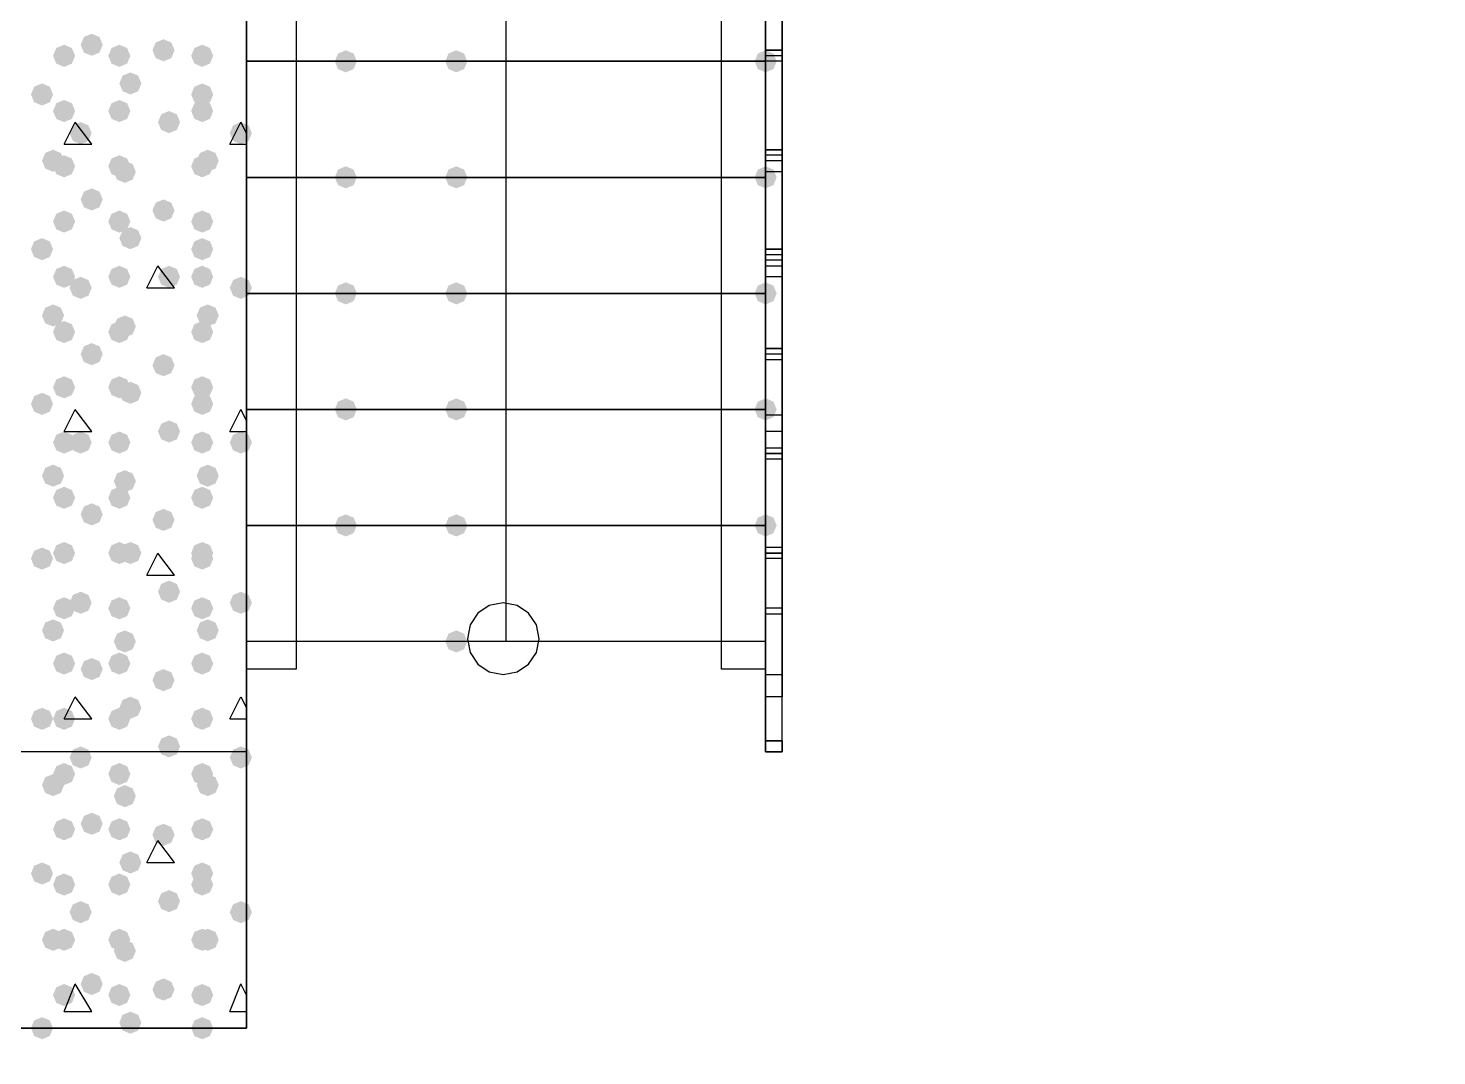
# Model space of a CAD drawing. Header units: millimetres. Extents: x 0 to 420, y 0 to 297.
# Drawn here: x 195.35 to 206.14, y 181.48 to 189.36 of the extents above; entities that cross this region are included whole.
import ezdxf

# ---------------------------------------------------------------- set-up
doc = ezdxf.new("R2010")
doc.units = ezdxf.units.MM
doc.layers.get('0').update_dxf_attribs({"linetype": 'CONTINUOUS'})

msp = doc.modelspace()

# ---------------------------------------------------------------- hatches: boundary and pattern name
at = {"true_color": 0x000008}
for points in [[(195.918667, 189.23), (195.893796, 189.170204), (195.834, 189.145333), (195.774204, 189.170204), (195.749333, 189.23), (195.774204, 189.289796), (195.834, 189.314667), (195.893796, 189.289796)], [(196.469, 189.187667), (196.444129, 189.127871), (196.384333, 189.103), (196.324538, 189.127871), (196.299667, 189.187667), (196.324537, 189.247462), (196.384333, 189.272333), (196.444129, 189.247463)], [(195.707, 189.145333), (195.682129, 189.085537), (195.622333, 189.060667), (195.562537, 189.085537), (195.537667, 189.145333), (195.562537, 189.205129), (195.622333, 189.23), (195.682129, 189.205129)], [(196.130333, 189.145333), (196.105462, 189.085537), (196.045667, 189.060667), (195.985871, 189.085537), (195.961, 189.145333), (195.985871, 189.205129), (196.045667, 189.23), (196.105462, 189.205129)], [(196.765333, 189.145333), (196.740462, 189.085537), (196.680667, 189.060667), (196.620871, 189.085537), (196.596, 189.145333), (196.620871, 189.205129), (196.680667, 189.23), (196.740462, 189.205129)], [(195.537667, 188.849), (195.512796, 188.789204), (195.453, 188.764333), (195.393204, 188.789204), (195.368333, 188.849), (195.393204, 188.908796), (195.453, 188.933667), (195.512796, 188.908796)], [(196.215, 188.933667), (196.190129, 188.873871), (196.130333, 188.849), (196.070538, 188.873871), (196.045667, 188.933667), (196.070537, 188.993462), (196.130333, 189.018333), (196.190129, 188.993463)], [(196.765333, 188.849), (196.740462, 188.789204), (196.680667, 188.764333), (196.620871, 188.789204), (196.596, 188.849), (196.620871, 188.908796), (196.680667, 188.933667), (196.740462, 188.908796)], [(195.707, 188.722), (195.682129, 188.662204), (195.622333, 188.637333), (195.562537, 188.662204), (195.537667, 188.722), (195.562537, 188.781796), (195.622333, 188.806667), (195.682129, 188.781796)], [(196.130333, 188.722), (196.105462, 188.662204), (196.045667, 188.637333), (195.985871, 188.662204), (195.961, 188.722), (195.985871, 188.781796), (196.045667, 188.806667), (196.105462, 188.781796)], [(196.765333, 188.722), (196.740462, 188.662204), (196.680667, 188.637333), (196.620871, 188.662204), (196.596, 188.722), (196.620871, 188.781796), (196.680667, 188.806667), (196.740462, 188.781796)], [(196.511333, 188.637333), (196.486462, 188.577537), (196.426667, 188.552667), (196.366871, 188.577537), (196.342, 188.637333), (196.366871, 188.697129), (196.426667, 188.722), (196.486462, 188.697129)], [(195.834, 188.552667), (195.809129, 188.492871), (195.749333, 188.468), (195.689538, 188.492871), (195.664667, 188.552667), (195.689537, 188.612462), (195.749333, 188.637333), (195.809129, 188.612463)], [(197.061667, 188.552667), (197.036796, 188.492871), (196.977, 188.468), (196.917204, 188.492871), (196.892333, 188.552667), (196.917204, 188.612462), (196.977, 188.637333), (197.036796, 188.612463)], [(195.622333, 188.341), (195.597463, 188.281204), (195.537667, 188.256333), (195.477871, 188.281204), (195.453, 188.341), (195.477871, 188.400796), (195.537667, 188.425667), (195.597462, 188.400796)], [(195.707, 188.298667), (195.682129, 188.238871), (195.622333, 188.214), (195.562537, 188.238871), (195.537667, 188.298667), (195.562537, 188.358462), (195.622333, 188.383333), (195.682129, 188.358463)], [(196.130333, 188.298667), (196.105462, 188.238871), (196.045667, 188.214), (195.985871, 188.238871), (195.961, 188.298667), (195.985871, 188.358462), (196.045667, 188.383333), (196.105462, 188.358463)], [(196.765333, 188.298667), (196.740462, 188.238871), (196.680667, 188.214), (196.620871, 188.238871), (196.596, 188.298667), (196.620871, 188.358462), (196.680667, 188.383333), (196.740462, 188.358463)], [(196.807667, 188.341), (196.782796, 188.281204), (196.723, 188.256333), (196.663204, 188.281204), (196.638333, 188.341), (196.663204, 188.400796), (196.723, 188.425667), (196.782796, 188.400796)], [(196.172667, 188.256333), (196.147796, 188.196537), (196.088, 188.171667), (196.028204, 188.196537), (196.003333, 188.256333), (196.028204, 188.316129), (196.088, 188.341), (196.147796, 188.316129)], [(195.918667, 188.044667), (195.893796, 187.984871), (195.834, 187.96), (195.774204, 187.984871), (195.749333, 188.044667), (195.774204, 188.104462), (195.834, 188.129333), (195.893796, 188.104463)], [(195.707, 187.875333), (195.682129, 187.815537), (195.622333, 187.790667), (195.562537, 187.815537), (195.537667, 187.875333), (195.562537, 187.935129), (195.622333, 187.96), (195.682129, 187.935129)], [(196.130333, 187.875333), (196.105462, 187.815537), (196.045667, 187.790667), (195.985871, 187.815537), (195.961, 187.875333), (195.985871, 187.935129), (196.045667, 187.96), (196.105462, 187.935129)], [(196.469, 187.96), (196.444129, 187.900204), (196.384333, 187.875333), (196.324538, 187.900204), (196.299667, 187.96), (196.324537, 188.019796), (196.384333, 188.044667), (196.444129, 188.019796)], [(196.765333, 187.875333), (196.740462, 187.815537), (196.680667, 187.790667), (196.620871, 187.815537), (196.596, 187.875333), (196.620871, 187.935129), (196.680667, 187.96), (196.740462, 187.935129)], [(196.215, 187.748333), (196.190129, 187.688538), (196.130333, 187.663667), (196.070538, 187.688538), (196.045667, 187.748333), (196.070537, 187.808129), (196.130333, 187.833), (196.190129, 187.808129)], [(195.537667, 187.663667), (195.512796, 187.603871), (195.453, 187.579), (195.393204, 187.603871), (195.368333, 187.663667), (195.393204, 187.723462), (195.453, 187.748333), (195.512796, 187.723463)], [(196.765333, 187.663667), (196.740462, 187.603871), (196.680667, 187.579), (196.620871, 187.603871), (196.596, 187.663667), (196.620871, 187.723462), (196.680667, 187.748333), (196.740462, 187.723463)], [(195.707, 187.452), (195.682129, 187.392204), (195.622333, 187.367333), (195.562537, 187.392204), (195.537667, 187.452), (195.562537, 187.511796), (195.622333, 187.536667), (195.682129, 187.511796)], [(196.130333, 187.452), (196.105462, 187.392204), (196.045667, 187.367333), (195.985871, 187.392204), (195.961, 187.452), (195.985871, 187.511796), (196.045667, 187.536667), (196.105462, 187.511796)], [(196.511333, 187.452), (196.486462, 187.392204), (196.426667, 187.367333), (196.366871, 187.392204), (196.342, 187.452), (196.366871, 187.511796), (196.426667, 187.536667), (196.486462, 187.511796)], [(196.765333, 187.452), (196.740462, 187.392204), (196.680667, 187.367333), (196.620871, 187.392204), (196.596, 187.452), (196.620871, 187.511796), (196.680667, 187.536667), (196.740462, 187.511796)], [(195.834, 187.367333), (195.809129, 187.307537), (195.749333, 187.282667), (195.689538, 187.307537), (195.664667, 187.367333), (195.689537, 187.427129), (195.749333, 187.452), (195.809129, 187.427129)], [(197.061667, 187.367333), (197.036796, 187.307537), (196.977, 187.282667), (196.917204, 187.307537), (196.892333, 187.367333), (196.917204, 187.427129), (196.977, 187.452), (197.036796, 187.427129)], [(195.622333, 187.155667), (195.597463, 187.095871), (195.537667, 187.071), (195.477871, 187.095871), (195.453, 187.155667), (195.477871, 187.215462), (195.537667, 187.240333), (195.597462, 187.215463)], [(196.807667, 187.155667), (196.782796, 187.095871), (196.723, 187.071), (196.663204, 187.095871), (196.638333, 187.155667), (196.663204, 187.215462), (196.723, 187.240333), (196.782796, 187.215463)], [(195.707, 187.028667), (195.682129, 186.968871), (195.622333, 186.944), (195.562537, 186.968871), (195.537667, 187.028667), (195.562537, 187.088462), (195.622333, 187.113333), (195.682129, 187.088463)], [(196.130333, 187.028667), (196.105462, 186.968871), (196.045667, 186.944), (195.985871, 186.968871), (195.961, 187.028667), (195.985871, 187.088462), (196.045667, 187.113333), (196.105462, 187.088463)], [(196.172667, 187.071), (196.147796, 187.011204), (196.088, 186.986333), (196.028204, 187.011204), (196.003333, 187.071), (196.028204, 187.130796), (196.088, 187.155667), (196.147796, 187.130796)], [(196.765333, 187.028667), (196.740462, 186.968871), (196.680667, 186.944), (196.620871, 186.968871), (196.596, 187.028667), (196.620871, 187.088462), (196.680667, 187.113333), (196.740462, 187.088463)], [(195.918667, 186.859333), (195.893796, 186.799537), (195.834, 186.774667), (195.774204, 186.799537), (195.749333, 186.859333), (195.774204, 186.919129), (195.834, 186.944), (195.893796, 186.919129)], [(196.469, 186.774667), (196.444129, 186.714871), (196.384333, 186.69), (196.324538, 186.714871), (196.299667, 186.774667), (196.324537, 186.834462), (196.384333, 186.859333), (196.444129, 186.834463)], [(195.707, 186.605333), (195.682129, 186.545537), (195.622333, 186.520667), (195.562537, 186.545537), (195.537667, 186.605333), (195.562537, 186.665129), (195.622333, 186.69), (195.682129, 186.665129)], [(196.130333, 186.605333), (196.105462, 186.545537), (196.045667, 186.520667), (195.985871, 186.545537), (195.961, 186.605333), (195.985871, 186.665129), (196.045667, 186.69), (196.105462, 186.665129)], [(196.215, 186.563), (196.190129, 186.503204), (196.130333, 186.478333), (196.070538, 186.503204), (196.045667, 186.563), (196.070537, 186.622796), (196.130333, 186.647667), (196.190129, 186.622796)], [(196.765333, 186.605333), (196.740462, 186.545537), (196.680667, 186.520667), (196.620871, 186.545537), (196.596, 186.605333), (196.620871, 186.665129), (196.680667, 186.69), (196.740462, 186.665129)], [(195.537667, 186.478333), (195.512796, 186.418537), (195.453, 186.393667), (195.393204, 186.418537), (195.368333, 186.478333), (195.393204, 186.538129), (195.453, 186.563), (195.512796, 186.538129)], [(196.765333, 186.478333), (196.740462, 186.418537), (196.680667, 186.393667), (196.620871, 186.418537), (196.596, 186.478333), (196.620871, 186.538129), (196.680667, 186.563), (196.740462, 186.538129)], [(196.511333, 186.266667), (196.486462, 186.206871), (196.426667, 186.182), (196.366871, 186.206871), (196.342, 186.266667), (196.366871, 186.326462), (196.426667, 186.351333), (196.486462, 186.326463)], [(195.707, 186.182), (195.682129, 186.122204), (195.622333, 186.097333), (195.562537, 186.122204), (195.537667, 186.182), (195.562537, 186.241796), (195.622333, 186.266667), (195.682129, 186.241796)], [(195.834, 186.182), (195.809129, 186.122204), (195.749333, 186.097333), (195.689538, 186.122204), (195.664667, 186.182), (195.689537, 186.241796), (195.749333, 186.266667), (195.809129, 186.241796)], [(196.130333, 186.182), (196.105462, 186.122204), (196.045667, 186.097333), (195.985871, 186.122204), (195.961, 186.182), (195.985871, 186.241796), (196.045667, 186.266667), (196.105462, 186.241796)], [(196.765333, 186.182), (196.740462, 186.122204), (196.680667, 186.097333), (196.620871, 186.122204), (196.596, 186.182), (196.620871, 186.241796), (196.680667, 186.266667), (196.740462, 186.241796)], [(197.061667, 186.182), (197.036796, 186.122204), (196.977, 186.097333), (196.917204, 186.122204), (196.892333, 186.182), (196.917204, 186.241796), (196.977, 186.266667), (197.036796, 186.241796)], [(195.622333, 185.928), (195.597463, 185.868204), (195.537667, 185.843333), (195.477871, 185.868204), (195.453, 185.928), (195.477871, 185.987796), (195.537667, 186.012667), (195.597462, 185.987796)], [(196.807667, 185.928), (196.782796, 185.868204), (196.723, 185.843333), (196.663204, 185.868204), (196.638333, 185.928), (196.663204, 185.987796), (196.723, 186.012667), (196.782796, 185.987796)], [(196.172667, 185.885667), (196.147796, 185.825871), (196.088, 185.801), (196.028204, 185.825871), (196.003333, 185.885667), (196.028204, 185.945462), (196.088, 185.970333), (196.147796, 185.945463)], [(195.707, 185.758667), (195.682129, 185.698871), (195.622333, 185.674), (195.562537, 185.698871), (195.537667, 185.758667), (195.562537, 185.818462), (195.622333, 185.843333), (195.682129, 185.818463)], [(196.130333, 185.758667), (196.105462, 185.698871), (196.045667, 185.674), (195.985871, 185.698871), (195.961, 185.758667), (195.985871, 185.818462), (196.045667, 185.843333), (196.105462, 185.818463)], [(196.765333, 185.758667), (196.740462, 185.698871), (196.680667, 185.674), (196.620871, 185.698871), (196.596, 185.758667), (196.620871, 185.818462), (196.680667, 185.843333), (196.740462, 185.818463)], [(195.918667, 185.631667), (195.893796, 185.571871), (195.834, 185.547), (195.774204, 185.571871), (195.749333, 185.631667), (195.774204, 185.691462), (195.834, 185.716333), (195.893796, 185.691463)], [(196.469, 185.589333), (196.444129, 185.529538), (196.384333, 185.504667), (196.324538, 185.529538), (196.299667, 185.589333), (196.324537, 185.649129), (196.384333, 185.674), (196.444129, 185.649129)], [(195.537667, 185.293), (195.512796, 185.233204), (195.453, 185.208333), (195.393204, 185.233204), (195.368333, 185.293), (195.393204, 185.352796), (195.453, 185.377667), (195.512796, 185.352796)], [(195.707, 185.335333), (195.682129, 185.275537), (195.622333, 185.250667), (195.562537, 185.275537), (195.537667, 185.335333), (195.562537, 185.395129), (195.622333, 185.42), (195.682129, 185.395129)], [(196.130333, 185.335333), (196.105462, 185.275537), (196.045667, 185.250667), (195.985871, 185.275537), (195.961, 185.335333), (195.985871, 185.395129), (196.045667, 185.42), (196.105462, 185.395129)], [(196.215, 185.335333), (196.190129, 185.275537), (196.130333, 185.250667), (196.070538, 185.275537), (196.045667, 185.335333), (196.070537, 185.395129), (196.130333, 185.42), (196.190129, 185.395129)], [(196.765333, 185.335333), (196.740462, 185.275537), (196.680667, 185.250667), (196.620871, 185.275537), (196.596, 185.335333), (196.620871, 185.395129), (196.680667, 185.42), (196.740462, 185.395129)], [(196.765333, 185.293), (196.740462, 185.233204), (196.680667, 185.208333), (196.620871, 185.233204), (196.596, 185.293), (196.620871, 185.352796), (196.680667, 185.377667), (196.740462, 185.352796)], [(195.834, 184.954333), (195.809129, 184.894537), (195.749333, 184.869667), (195.689538, 184.894537), (195.664667, 184.954333), (195.689537, 185.014129), (195.749333, 185.039), (195.809129, 185.014129)], [(196.511333, 185.039), (196.486462, 184.979204), (196.426667, 184.954333), (196.366871, 184.979204), (196.342, 185.039), (196.366871, 185.098796), (196.426667, 185.123667), (196.486462, 185.098796)], [(197.061667, 184.954333), (197.036796, 184.894537), (196.977, 184.869667), (196.917204, 184.894537), (196.892333, 184.954333), (196.917204, 185.014129), (196.977, 185.039), (197.036796, 185.014129)], [(195.707, 184.912), (195.682129, 184.852204), (195.622333, 184.827333), (195.562537, 184.852204), (195.537667, 184.912), (195.562537, 184.971796), (195.622333, 184.996667), (195.682129, 184.971796)], [(196.130333, 184.912), (196.105462, 184.852204), (196.045667, 184.827333), (195.985871, 184.852204), (195.961, 184.912), (195.985871, 184.971796), (196.045667, 184.996667), (196.105462, 184.971796)], [(196.765333, 184.912), (196.740462, 184.852204), (196.680667, 184.827333), (196.620871, 184.852204), (196.596, 184.912), (196.620871, 184.971796), (196.680667, 184.996667), (196.740462, 184.971796)], [(195.622333, 184.742667), (195.597463, 184.682871), (195.537667, 184.658), (195.477871, 184.682871), (195.453, 184.742667), (195.477871, 184.802462), (195.537667, 184.827333), (195.597462, 184.802463)], [(196.807667, 184.742667), (196.782796, 184.682871), (196.723, 184.658), (196.663204, 184.682871), (196.638333, 184.742667), (196.663204, 184.802462), (196.723, 184.827333), (196.782796, 184.802463)], [(196.172667, 184.658), (196.147796, 184.598204), (196.088, 184.573333), (196.028204, 184.598204), (196.003333, 184.658), (196.028204, 184.717796), (196.088, 184.742667), (196.147796, 184.717796)], [(195.707, 184.488667), (195.682129, 184.428871), (195.622333, 184.404), (195.562537, 184.428871), (195.537667, 184.488667), (195.562537, 184.548462), (195.622333, 184.573333), (195.682129, 184.548463)], [(195.918667, 184.446333), (195.893796, 184.386537), (195.834, 184.361667), (195.774204, 184.386537), (195.749333, 184.446333), (195.774204, 184.506129), (195.834, 184.531), (195.893796, 184.506129)], [(196.130333, 184.488667), (196.105462, 184.428871), (196.045667, 184.404), (195.985871, 184.428871), (195.961, 184.488667), (195.985871, 184.548462), (196.045667, 184.573333), (196.105462, 184.548463)], [(196.765333, 184.488667), (196.740462, 184.428871), (196.680667, 184.404), (196.620871, 184.428871), (196.596, 184.488667), (196.620871, 184.548462), (196.680667, 184.573333), (196.740462, 184.548463)], [(196.469, 184.361667), (196.444129, 184.301871), (196.384333, 184.277), (196.324538, 184.301871), (196.299667, 184.361667), (196.324537, 184.421462), (196.384333, 184.446333), (196.444129, 184.421463)], [(196.215, 184.15), (196.190129, 184.090204), (196.130333, 184.065333), (196.070538, 184.090204), (196.045667, 184.15), (196.070537, 184.209796), (196.130333, 184.234667), (196.190129, 184.209796)], [(195.537667, 184.065333), (195.512796, 184.005537), (195.453, 183.980667), (195.393204, 184.005537), (195.368333, 184.065333), (195.393204, 184.125129), (195.453, 184.15), (195.512796, 184.125129)], [(195.707, 184.065333), (195.682129, 184.005537), (195.622333, 183.980667), (195.562537, 184.005537), (195.537667, 184.065333), (195.562537, 184.125129), (195.622333, 184.15), (195.682129, 184.125129)], [(196.130333, 184.065333), (196.105462, 184.005537), (196.045667, 183.980667), (195.985871, 184.005537), (195.961, 184.065333), (195.985871, 184.125129), (196.045667, 184.15), (196.105462, 184.125129)], [(196.765333, 184.065333), (196.740462, 184.005537), (196.680667, 183.980667), (196.620871, 184.005537), (196.596, 184.065333), (196.620871, 184.125129), (196.680667, 184.15), (196.740462, 184.125129)], [(196.765333, 184.065333), (196.740462, 184.005537), (196.680667, 183.980667), (196.620871, 184.005537), (196.596, 184.065333), (196.620871, 184.125129), (196.680667, 184.15), (196.740462, 184.125129)], [(196.511333, 183.853667), (196.486462, 183.793871), (196.426667, 183.769), (196.366871, 183.793871), (196.342, 183.853667), (196.366871, 183.913462), (196.426667, 183.938333), (196.486462, 183.913463)]]:
    msp.add_hatch(color=0, dxfattribs=at).paths.add_polyline_path(points, flags=0)
at = {"true_color": 0x0000fe}
for points in [[(197.866, 189.103), (197.841129, 189.043204), (197.781333, 189.018333), (197.721538, 189.043204), (197.696667, 189.103), (197.721537, 189.162796), (197.781333, 189.187667), (197.841129, 189.162796)], [(198.712667, 189.103), (198.687796, 189.043204), (198.628, 189.018333), (198.568204, 189.043204), (198.543333, 189.103), (198.568204, 189.162796), (198.628, 189.187667), (198.687796, 189.162796)], [(201.083333, 189.103), (201.058462, 189.043204), (200.998667, 189.018333), (200.938871, 189.043204), (200.914, 189.103), (200.938871, 189.162796), (200.998667, 189.187667), (201.058462, 189.162796)], [(201.083333, 189.103), (201.058462, 189.043204), (200.998667, 189.018333), (200.938871, 189.043204), (200.914, 189.103), (200.938871, 189.162796), (200.998667, 189.187667), (201.058462, 189.162796)], [(197.866, 188.214), (197.841129, 188.154204), (197.781333, 188.129333), (197.721538, 188.154204), (197.696667, 188.214), (197.721537, 188.273796), (197.781333, 188.298667), (197.841129, 188.273796)], [(198.712667, 188.214), (198.687796, 188.154204), (198.628, 188.129333), (198.568204, 188.154204), (198.543333, 188.214), (198.568204, 188.273796), (198.628, 188.298667), (198.687796, 188.273796)], [(201.083333, 188.214), (201.058462, 188.154204), (200.998667, 188.129333), (200.938871, 188.154204), (200.914, 188.214), (200.938871, 188.273796), (200.998667, 188.298667), (201.058462, 188.273796)], [(201.083333, 188.214), (201.058462, 188.154204), (200.998667, 188.129333), (200.938871, 188.154204), (200.914, 188.214), (200.938871, 188.273796), (200.998667, 188.298667), (201.058462, 188.273796)], [(197.866, 187.325), (197.841129, 187.265204), (197.781333, 187.240333), (197.721538, 187.265204), (197.696667, 187.325), (197.721537, 187.384796), (197.781333, 187.409667), (197.841129, 187.384796)], [(198.712667, 187.325), (198.687796, 187.265204), (198.628, 187.240333), (198.568204, 187.265204), (198.543333, 187.325), (198.568204, 187.384796), (198.628, 187.409667), (198.687796, 187.384796)], [(201.083333, 187.325), (201.058462, 187.265204), (200.998667, 187.240333), (200.938871, 187.265204), (200.914, 187.325), (200.938871, 187.384796), (200.998667, 187.409667), (201.058462, 187.384796)], [(201.083333, 187.325), (201.058462, 187.265204), (200.998667, 187.240333), (200.938871, 187.265204), (200.914, 187.325), (200.938871, 187.384796), (200.998667, 187.409667), (201.058462, 187.384796)], [(197.866, 186.436), (197.841129, 186.376204), (197.781333, 186.351333), (197.721538, 186.376204), (197.696667, 186.436), (197.721537, 186.495796), (197.781333, 186.520667), (197.841129, 186.495796)], [(198.712667, 186.436), (198.687796, 186.376204), (198.628, 186.351333), (198.568204, 186.376204), (198.543333, 186.436), (198.568204, 186.495796), (198.628, 186.520667), (198.687796, 186.495796)], [(201.083333, 186.436), (201.058462, 186.376204), (200.998667, 186.351333), (200.938871, 186.376204), (200.914, 186.436), (200.938871, 186.495796), (200.998667, 186.520667), (201.058462, 186.495796)], [(201.083333, 186.436), (201.058462, 186.376204), (200.998667, 186.351333), (200.938871, 186.376204), (200.914, 186.436), (200.938871, 186.495796), (200.998667, 186.520667), (201.058462, 186.495796)], [(197.866, 185.547), (197.841129, 185.487204), (197.781333, 185.462333), (197.721538, 185.487204), (197.696667, 185.547), (197.721537, 185.606796), (197.781333, 185.631667), (197.841129, 185.606796)], [(198.712667, 185.547), (198.687796, 185.487204), (198.628, 185.462333), (198.568204, 185.487204), (198.543333, 185.547), (198.568204, 185.606796), (198.628, 185.631667), (198.687796, 185.606796)], [(201.083333, 185.547), (201.058462, 185.487204), (200.998667, 185.462333), (200.938871, 185.487204), (200.914, 185.547), (200.938871, 185.606796), (200.998667, 185.631667), (201.058462, 185.606796)], [(201.083333, 185.547), (201.058462, 185.487204), (200.998667, 185.462333), (200.938871, 185.487204), (200.914, 185.547), (200.938871, 185.606796), (200.998667, 185.631667), (201.058462, 185.606796)], [(198.712667, 184.658), (198.687796, 184.598204), (198.628, 184.573333), (198.568204, 184.598204), (198.543333, 184.658), (198.568204, 184.717796), (198.628, 184.742667), (198.687796, 184.717796)]]:
    msp.add_hatch(color=0, dxfattribs=at).paths.add_polyline_path(points, flags=0)
at = {"true_color": 0x000007}
for points in [[(195.834, 183.769), (195.809129, 183.709204), (195.749333, 183.684333), (195.689538, 183.709204), (195.664667, 183.769), (195.689537, 183.828796), (195.749333, 183.853667), (195.809129, 183.828796)], [(197.061667, 183.769), (197.036796, 183.709204), (196.977, 183.684333), (196.917204, 183.709204), (196.892333, 183.769), (196.917204, 183.828796), (196.977, 183.853667), (197.036796, 183.828796)], [(195.622333, 183.557333), (195.597463, 183.497537), (195.537667, 183.472667), (195.477871, 183.497537), (195.453, 183.557333), (195.477871, 183.617129), (195.537667, 183.642), (195.597462, 183.617129)], [(195.707, 183.642), (195.682129, 183.582204), (195.622333, 183.557333), (195.562537, 183.582204), (195.537667, 183.642), (195.562537, 183.701796), (195.622333, 183.726667), (195.682129, 183.701796)], [(196.130333, 183.642), (196.105462, 183.582204), (196.045667, 183.557333), (195.985871, 183.582204), (195.961, 183.642), (195.985871, 183.701796), (196.045667, 183.726667), (196.105462, 183.701796)], [(196.765333, 183.642), (196.740462, 183.582204), (196.680667, 183.557333), (196.620871, 183.582204), (196.596, 183.642), (196.620871, 183.701796), (196.680667, 183.726667), (196.740462, 183.701796)], [(196.807667, 183.557333), (196.782796, 183.497537), (196.723, 183.472667), (196.663204, 183.497537), (196.638333, 183.557333), (196.663204, 183.617129), (196.723, 183.642), (196.782796, 183.617129)], [(196.172667, 183.472667), (196.147796, 183.412871), (196.088, 183.388), (196.028204, 183.412871), (196.003333, 183.472667), (196.028204, 183.532462), (196.088, 183.557333), (196.147796, 183.532463)], [(195.707, 183.218667), (195.682129, 183.158871), (195.622333, 183.134), (195.562537, 183.158871), (195.537667, 183.218667), (195.562537, 183.278462), (195.622333, 183.303333), (195.682129, 183.278463)], [(195.918667, 183.261), (195.893796, 183.201204), (195.834, 183.176333), (195.774204, 183.201204), (195.749333, 183.261), (195.774204, 183.320796), (195.834, 183.345667), (195.893796, 183.320796)], [(196.130333, 183.218667), (196.105462, 183.158871), (196.045667, 183.134), (195.985871, 183.158871), (195.961, 183.218667), (195.985871, 183.278462), (196.045667, 183.303333), (196.105462, 183.278463)], [(196.765333, 183.218667), (196.740462, 183.158871), (196.680667, 183.134), (196.620871, 183.158871), (196.596, 183.218667), (196.620871, 183.278462), (196.680667, 183.303333), (196.740462, 183.278463)], [(196.469, 183.176333), (196.444129, 183.116537), (196.384333, 183.091667), (196.324538, 183.116537), (196.299667, 183.176333), (196.324537, 183.236129), (196.384333, 183.261), (196.444129, 183.236129)], [(196.215, 182.964667), (196.190129, 182.904871), (196.130333, 182.88), (196.070538, 182.904871), (196.045667, 182.964667), (196.070537, 183.024462), (196.130333, 183.049333), (196.190129, 183.024463)], [(195.537667, 182.88), (195.512796, 182.820204), (195.453, 182.795333), (195.393204, 182.820204), (195.368333, 182.88), (195.393204, 182.939796), (195.453, 182.964667), (195.512796, 182.939796)], [(195.707, 182.795333), (195.682129, 182.735537), (195.622333, 182.710667), (195.562537, 182.735537), (195.537667, 182.795333), (195.562537, 182.855129), (195.622333, 182.88), (195.682129, 182.855129)], [(196.130333, 182.795333), (196.105462, 182.735537), (196.045667, 182.710667), (195.985871, 182.735537), (195.961, 182.795333), (195.985871, 182.855129), (196.045667, 182.88), (196.105462, 182.855129)], [(196.765333, 182.88), (196.740462, 182.820204), (196.680667, 182.795333), (196.620871, 182.820204), (196.596, 182.88), (196.620871, 182.939796), (196.680667, 182.964667), (196.740462, 182.939796)], [(196.765333, 182.795333), (196.740462, 182.735537), (196.680667, 182.710667), (196.620871, 182.735537), (196.596, 182.795333), (196.620871, 182.855129), (196.680667, 182.88), (196.740462, 182.855129)], [(195.834, 182.583667), (195.809129, 182.523871), (195.749333, 182.499), (195.689538, 182.523871), (195.664667, 182.583667), (195.689537, 182.643462), (195.749333, 182.668333), (195.809129, 182.643463)], [(196.511333, 182.668333), (196.486462, 182.608537), (196.426667, 182.583667), (196.366871, 182.608537), (196.342, 182.668333), (196.366871, 182.728129), (196.426667, 182.753), (196.486462, 182.728129)], [(197.061667, 182.583667), (197.036796, 182.523871), (196.977, 182.499), (196.917204, 182.523871), (196.892333, 182.583667), (196.917204, 182.643462), (196.977, 182.668333), (197.036796, 182.643463)], [(195.622333, 182.372), (195.597463, 182.312204), (195.537667, 182.287333), (195.477871, 182.312204), (195.453, 182.372), (195.477871, 182.431796), (195.537667, 182.456667), (195.597462, 182.431796)], [(195.707, 182.372), (195.682129, 182.312204), (195.622333, 182.287333), (195.562537, 182.312204), (195.537667, 182.372), (195.562537, 182.431796), (195.622333, 182.456667), (195.682129, 182.431796)], [(196.130333, 182.372), (196.105462, 182.312204), (196.045667, 182.287333), (195.985871, 182.312204), (195.961, 182.372), (195.985871, 182.431796), (196.045667, 182.456667), (196.105462, 182.431796)], [(196.765333, 182.372), (196.740462, 182.312204), (196.680667, 182.287333), (196.620871, 182.312204), (196.596, 182.372), (196.620871, 182.431796), (196.680667, 182.456667), (196.740462, 182.431796)], [(196.807667, 182.372), (196.782796, 182.312204), (196.723, 182.287333), (196.663204, 182.312204), (196.638333, 182.372), (196.663204, 182.431796), (196.723, 182.456667), (196.782796, 182.431796)], [(196.172667, 182.287333), (196.147796, 182.227537), (196.088, 182.202667), (196.028204, 182.227537), (196.003333, 182.287333), (196.028204, 182.347129), (196.088, 182.372), (196.147796, 182.347129)], [(195.918667, 182.033333), (195.893796, 181.973537), (195.834, 181.948667), (195.774204, 181.973537), (195.749333, 182.033333), (195.774204, 182.093129), (195.834, 182.118), (195.893796, 182.093129)], [(195.707, 181.948667), (195.682129, 181.888871), (195.622333, 181.864), (195.562537, 181.888871), (195.537667, 181.948667), (195.562537, 182.008462), (195.622333, 182.033333), (195.682129, 182.008463)], [(196.130333, 181.948667), (196.105462, 181.888871), (196.045667, 181.864), (195.985871, 181.888871), (195.961, 181.948667), (195.985871, 182.008462), (196.045667, 182.033333), (196.105462, 182.008463)], [(196.469, 181.991), (196.444129, 181.931204), (196.384333, 181.906333), (196.324538, 181.931204), (196.299667, 181.991), (196.324537, 182.050796), (196.384333, 182.075667), (196.444129, 182.050796)], [(196.765333, 181.948667), (196.740462, 181.888871), (196.680667, 181.864), (196.620871, 181.888871), (196.596, 181.948667), (196.620871, 182.008462), (196.680667, 182.033333), (196.740462, 182.008463)], [(196.215, 181.737), (196.190129, 181.677204), (196.130333, 181.652333), (196.070538, 181.677204), (196.045667, 181.737), (196.070537, 181.796796), (196.130333, 181.821667), (196.190129, 181.796796)], [(195.537667, 181.694667), (195.512796, 181.634871), (195.453, 181.61), (195.393204, 181.634871), (195.368333, 181.694667), (195.393204, 181.754462), (195.453, 181.779333), (195.512796, 181.754463)], [(196.765333, 181.694667), (196.740462, 181.634871), (196.680667, 181.61), (196.620871, 181.634871), (196.596, 181.694667), (196.620871, 181.754462), (196.680667, 181.779333), (196.740462, 181.754463)]]:
    msp.add_hatch(color=0, dxfattribs=at).paths.add_polyline_path(points, flags=0)

# ---------------------------------------------------------------- linework, layer by layer
at = {"color": 0, "true_color": 0x0000fd}
msp.add_lwpolyline([(34.586333, 162.602333), (378.544667, 162.602333), (378.544667, 181.694667), (216.111667, 181.694667), (216.111667, 202.861333), (197.019333, 202.861333), (197.019333, 181.694667), (34.586333, 181.694667)], close=True, dxfattribs=at)
at = {"color": 0, "true_color": 0x000007}
for points in [[(197.019333, 183.811333), (197.019333, 202.861333)], [(199.009, 184.658), (199.009, 185.547), (199.009, 193.505667), (199.009, 194.394667), (199.898, 193.505667)], [(200.998667, 193.548), (200.998667, 183.811333), (201.125667, 183.811333), (201.125667, 193.548)], [(200.998667, 188.425667), (200.998667, 190.838667), (200.998667, 190.923333), (201.125667, 190.923333), (201.125667, 190.838667), (200.998667, 190.838667)], [(201.125667, 190.838667), (201.125667, 188.425667), (201.125667, 188.256333), (200.998667, 188.256333), (200.998667, 188.425667), (201.125667, 188.425667)], [(200.998667, 187.536667), (200.998667, 190.711667), (201.125667, 190.711667), (201.125667, 187.536667)], [(200.998667, 189.103), (200.998667, 189.992)], [(200.998667, 187.536667), (200.998667, 189.949667), (201.125667, 189.949667), (201.125667, 187.536667)], [(200.998667, 187.536667), (200.998667, 189.187667)], [(201.125667, 187.536667), (201.125667, 189.187667), (200.998667, 189.187667)], [(200.998667, 189.187667), (201.125667, 189.187667)], [(201.125667, 189.145333), (200.998667, 189.145333)], [(200.998667, 188.214), (200.998667, 189.103)], [(201.125667, 189.103), (200.998667, 189.103)], [(200.998667, 187.536667), (200.998667, 188.425667)], [(201.125667, 187.536667), (201.125667, 188.425667), (200.998667, 188.425667)], [(200.998667, 188.425667), (201.125667, 188.425667)], [(201.125667, 188.383333), (200.998667, 188.383333)], [(201.125667, 188.341), (200.998667, 188.341)], [(200.998667, 187.325), (200.998667, 188.214)], [(200.998667, 187.536667), (200.998667, 187.663667)], [(201.125667, 187.536667), (201.125667, 187.663667), (200.998667, 187.663667)], [(200.998667, 187.663667), (201.125667, 187.663667)], [(201.125667, 187.621333), (200.998667, 187.621333)], [(201.125667, 187.579), (200.998667, 187.579)], [(200.998667, 184.404), (200.998667, 187.452), (200.998667, 183.896), (201.125667, 183.896), (201.125667, 187.452), (200.998667, 187.452), (200.998667, 183.896), (201.125667, 183.896), (201.125667, 187.452), (200.998667, 187.452), (200.998667, 183.896), (201.125667, 183.896), (201.125667, 187.452), (200.998667, 187.452), (200.998667, 187.536667), (201.125667, 187.536667), (201.125667, 187.452), (200.998667, 187.452)], [(201.125667, 187.452), (201.125667, 186.393667), (201.125667, 186.266667), (200.998667, 186.266667), (200.998667, 186.393667), (201.125667, 186.393667)], [(200.998667, 186.393667), (200.998667, 187.452)], [(201.125667, 187.452), (201.125667, 184.404), (201.125667, 184.234667), (200.998667, 184.234667), (200.998667, 184.404), (201.125667, 184.404)], [(200.998667, 186.436), (200.998667, 187.325)], [(200.998667, 186.901667), (200.998667, 183.896), (201.125667, 183.896), (201.125667, 186.139667), (200.998667, 186.139667)], [(200.998667, 183.896), (201.125667, 183.896), (201.125667, 186.901667), (200.998667, 186.901667)], [(200.998667, 186.901667), (201.125667, 186.901667)], [(201.125667, 186.859333), (200.998667, 186.859333)], [(201.125667, 186.817), (200.998667, 186.817)], [(200.998667, 185.547), (200.998667, 186.436)], [(200.998667, 186.139667), (200.998667, 183.896), (201.125667, 183.896), (201.125667, 185.377667), (200.998667, 185.377667)], [(201.125667, 186.097333), (200.998667, 186.097333)], [(200.998667, 186.097333), (201.125667, 186.097333)], [(201.125667, 186.055), (200.998667, 186.055)], [(200.998667, 184.658), (200.998667, 185.547)], [(200.998667, 183.896), (200.998667, 185.377667)], [(201.125667, 185.335333), (200.998667, 185.335333)], [(200.998667, 185.335333), (201.125667, 185.335333)], [(201.125667, 185.293), (200.998667, 185.293)], [(199.263, 184.679167), (199.241377, 184.786277), (199.182408, 184.873741), (199.094943, 184.93271), (198.987833, 184.954333), (198.880723, 184.93271), (198.793259, 184.873741), (198.73429, 184.786277), (198.712667, 184.679167)], [(201.125667, 184.912), (200.998667, 184.912)], [(200.998667, 184.869667), (201.125667, 184.869667)], [(198.712667, 184.679167), (198.73429, 184.572057), (198.793259, 184.484592), (198.880723, 184.425623), (198.987833, 184.404), (199.094943, 184.425623), (199.182408, 184.484592), (199.241377, 184.572057), (199.263, 184.679167)], [(201.125667, 183.811333), (200.998667, 183.811333), (200.998667, 183.896)], [(201.125667, 183.896), (200.998667, 183.896)], [(201.125667, 183.896), (201.125667, 183.811333)], [(196.257333, 182.964667), (196.342, 183.134)], [(196.469, 182.964667), (196.342, 183.134)], [(196.257333, 182.964667), (196.469, 182.964667)], [(195.622333, 181.821667), (195.707, 182.033333)], [(195.834, 181.821667), (195.707, 182.033333)], [(196.892333, 181.821667), (196.977, 182.033333)], [(197.019333, 181.948667), (196.977, 182.033333)], [(195.622333, 181.821667), (195.834, 181.821667)], [(196.892333, 181.821667), (197.019333, 181.821667)]]:
    msp.add_lwpolyline(points, dxfattribs=at)
for points in [[(197.019333, 184.446333), (197.019333, 184.658), (197.019333, 194.394667), (197.400333, 194.394667), (197.400333, 184.658), (197.400333, 184.446333)], [(200.66, 184.446333), (200.66, 184.658), (200.66, 194.394667), (200.998667, 194.394667), (200.998667, 184.658), (200.998667, 184.446333)], [(200.998667, 189.103), (197.019333, 189.103), (197.019333, 189.992), (200.998667, 189.992)], [(200.998667, 188.214), (197.019333, 188.214), (197.019333, 189.103), (200.998667, 189.103)], [(200.998667, 187.325), (197.019333, 187.325), (197.019333, 188.214), (200.998667, 188.214)], [(200.998667, 186.436), (197.019333, 186.436), (197.019333, 187.325), (200.998667, 187.325)], [(200.998667, 185.547), (197.019333, 185.547), (197.019333, 186.436), (200.998667, 186.436)], [(200.998667, 184.658), (197.019333, 184.658), (197.019333, 185.547), (200.998667, 185.547)], [(194.902667, 183.811333), (194.902667, 181.694667), (197.019333, 181.694667), (197.019333, 183.811333)]]:
    msp.add_lwpolyline(points, close=True, dxfattribs=at)
at = {"color": 0, "true_color": 0x000008}
for points in [[(195.622333, 188.468), (195.707, 188.637333)], [(195.834, 188.468), (195.707, 188.637333)], [(196.892333, 188.468), (196.977, 188.637333)], [(197.019333, 188.552667), (196.977, 188.637333)], [(195.622333, 188.468), (195.834, 188.468)], [(196.892333, 188.468), (197.019333, 188.468)], [(196.257333, 187.367333), (196.342, 187.536667)], [(196.469, 187.367333), (196.342, 187.536667)], [(196.257333, 187.367333), (196.469, 187.367333)], [(195.622333, 186.266667), (195.707, 186.436)], [(195.834, 186.266667), (195.707, 186.436)], [(196.892333, 186.266667), (196.977, 186.436)], [(197.019333, 186.351333), (196.977, 186.436)], [(195.622333, 186.266667), (195.834, 186.266667)], [(196.892333, 186.266667), (197.019333, 186.266667)], [(196.257333, 185.166), (196.342, 185.335333)], [(196.469, 185.166), (196.342, 185.335333)], [(196.257333, 185.166), (196.469, 185.166)], [(195.622333, 184.065333), (195.707, 184.234667)], [(195.834, 184.065333), (195.707, 184.234667)], [(196.892333, 184.065333), (196.977, 184.234667), (197.019333, 184.15)], [(195.622333, 184.065333), (195.834, 184.065333)], [(196.892333, 184.065333), (197.019333, 184.065333)]]:
    msp.add_lwpolyline(points, dxfattribs=at)

doc.saveas('drawing.dxf')
